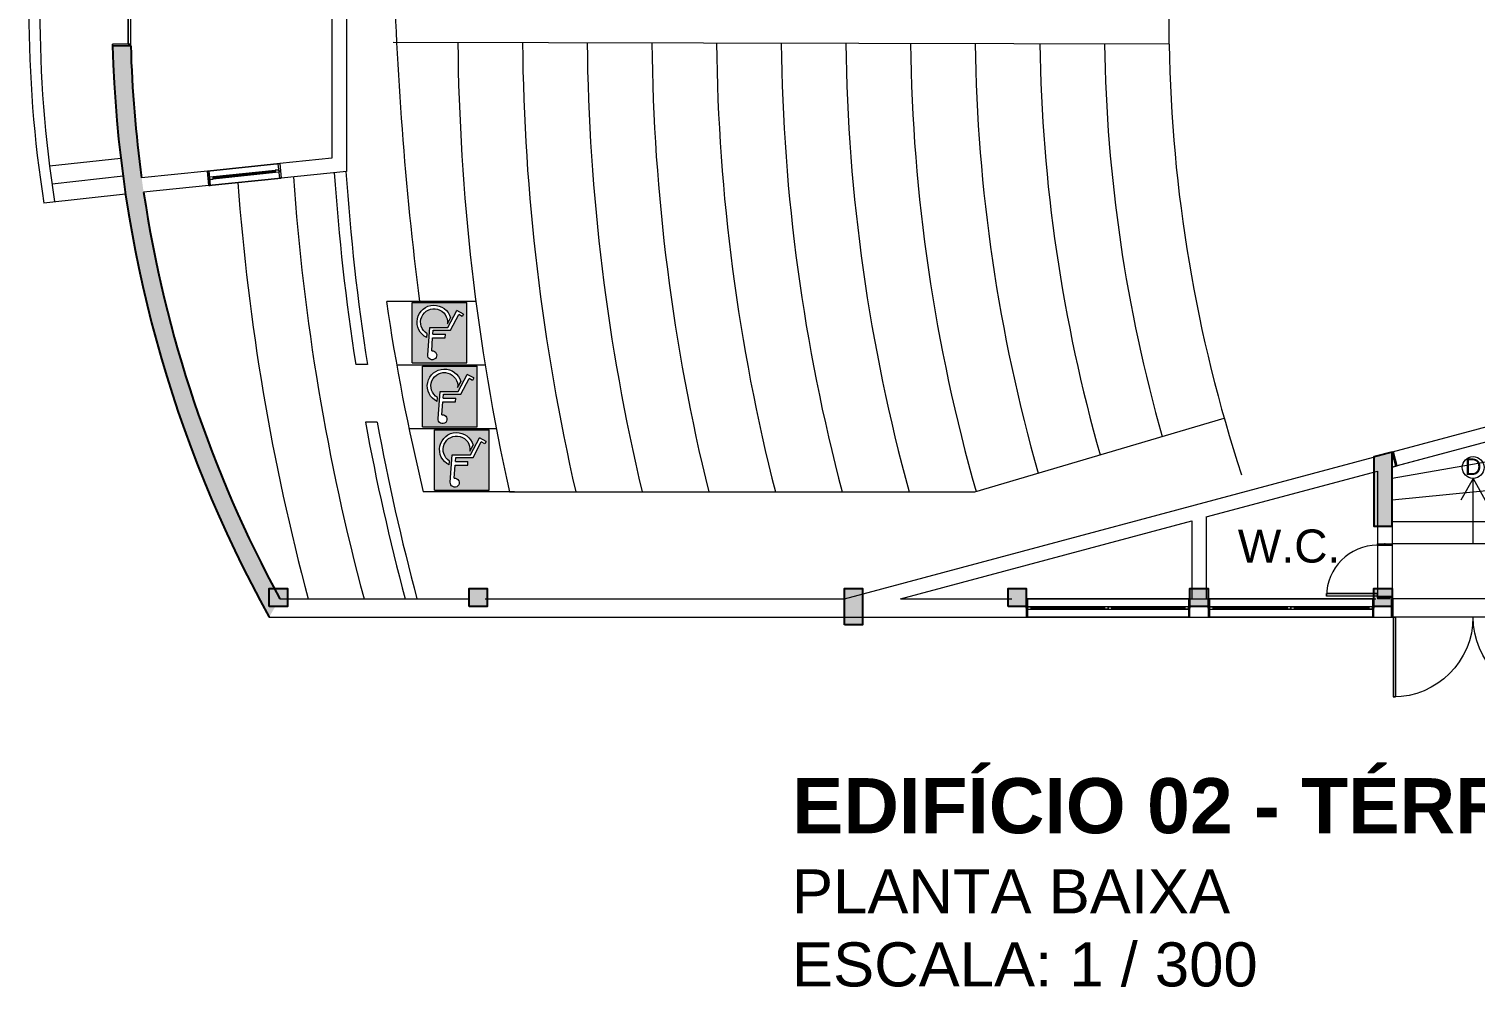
# Model space of a CAD drawing. Header units: metres. Extents: x 512 to 829, y -209 to 245.
# Drawn here: x 620.41 to 640.41, y -187.6 to -174.35 of the extents above; entities that cross this region are included whole.
import ezdxf

# ---------------------------------------------------------------- set-up
doc = ezdxf.new("R2010")
doc.units = ezdxf.units.M
doc.header["$LTSCALE"] = 0.508
doc.set_wipeout_variables(frame=1)
doc.header["$PDSIZE"] = -2
for name, color, linetype, lineweight in [('COTAS', 2, 'Continuous', 15), ('None', 7, 'Continuous', 5), ('NãoImprimir', 7, 'Continuous', 5), ('Peitoris', 2, 'Continuous', 5), ('PENA02', 7, 'Continuous', 15), ('Telhado-Princ', 7, 'Continuous', 5)]:
    doc.layers.add(name, color=color, linetype=linetype, lineweight=lineweight)
doc.layers.add('PENA2', color=7, linetype='Continuous')
doc.styles.add('Arial', font='arial.ttf')
doc.styles.add('Arial (bold)', font='arialbd.ttf')

# ---------------------------------------------------------------- blocks, each defined once
blk = doc.blocks.new('Grupo-3597')
at = {"layer": 'None', "color": 7, "linetype": 'Continuous', "lineweight": 5}
for p, q in [((-0.47, 0.1315464549947574), (-0.47, -0.11854914997179)), ((0.47, 0.1315464549947574), (0.47, -0.11854914997179))]:
    blk.add_line(p, q, dxfattribs=at)
blk = doc.blocks.new('Grupo-3598')
at = {"layer": 'None', "color": 7, "linetype": 'Continuous', "lineweight": 5}
for points in [[(-0.47, 0.1315464549947574), (-0.45, 0.1315464549947574), (-0.45, -0.11854914997179), (-0.47, -0.11854914997179)], [(0.45, 0.1315464549947574), (0.47, 0.1315464549947574), (0.47, -0.11854914997179), (0.45, -0.11854914997179)]]:
    blk.add_lwpolyline(points, close=True, dxfattribs=at)
blk = doc.blocks.new('Grupo-3599')
at = {"layer": 'None', "color": 7, "linetype": 'Continuous', "lineweight": 5}
for p, q in [((-0.47, 0.1315464549947574), (-0.45, 0.1315464549947574)), ((-0.45, 0.1315464549947574), (-0.45, -0.11854914997179)), ((0.47, 0.1315464549947574), (0.45, 0.1315464549947574)), ((0.45, 0.1315464549947574), (0.45, -0.11854914997179)), ((-0.47, -0.11854914997179), (-0.45, -0.11854914997179)), ((0.47, -0.11854914997179), (0.45, -0.11854914997179))]:
    blk.add_line(p, q, dxfattribs=at)
at = {"layer": 'None', "color": 7}
for name in ['Grupo-3597', 'Grupo-3598']:
    blk.add_blockref(name, (0, 0), dxfattribs=at)
blk = doc.blocks.new('Grupo-3600')
at = {"layer": 'None', "color": 7, "linetype": 'Continuous', "lineweight": 5}
blk.add_lwpolyline([(-0.45, 0.1315464549947574), (0.45, 0.1315464549947574), (0.45, 0.0965464549947574), (-0.45, 0.0965464549947574)], close=True, dxfattribs=at)
blk = doc.blocks.new('Grupo-3601')
at = {"layer": 'None', "color": 7, "linetype": 'Continuous', "lineweight": 5}
for p, q in [((-0.45, 0.1315464549947574), (0.45, 0.1315464549947574)), ((-0.45, 0.1315464549947574), (-0.45, 0.0965464549947574)), ((-0.45, 0.0965464549947574), (0.45, 0.0965464549947574)), ((0.45, 0.1315464549947574), (0.45, 0.0965464549947574))]:
    blk.add_line(p, q, dxfattribs=at)
at = {"layer": 'None', "color": 7}
blk.add_blockref('Grupo-3600', (0, 0), dxfattribs=at)
blk = doc.blocks.new('Grupo-3602')
at = {"layer": 'Peitoris', "color": 7}
blk.add_blockref('Grupo-3601', (0, 0), dxfattribs=at)
blk = doc.blocks.new('Door (2D)-122')
at = {"layer": 'NãoImprimir', "color": 7, "linetype": 'Continuous', "lineweight": 5}
for p in [(-0.47, 0.0064986525114837), (0.47, 0.0064986525114837)]:
    blk.add_point(p, dxfattribs=at)
at = {"layer": 'None', "color": 7}
for name in ['Grupo-3599', 'Grupo-3602']:
    blk.add_blockref(name, (0, 0), dxfattribs=at)
blk = doc.blocks.new('Grupo-3607')
at = {"layer": 'None', "color": 7, "linetype": 'Continuous', "lineweight": 5}
for p, q in [((-1.02, 0.1), (-1.02, -0.1)), ((1.02, 0.1), (1.02, -0.1))]:
    blk.add_line(p, q, dxfattribs=at)
blk = doc.blocks.new('Grupo-3608')
at = {"layer": 'None', "color": 7, "linetype": 'Continuous', "lineweight": 5}
for points in [[(-1.02, 0.1), (-1, 0.1), (-1, -0.1), (-1.02, -0.1)], [(1, 0.1), (1.02, 0.1), (1.02, -0.1), (1, -0.1)]]:
    blk.add_lwpolyline(points, close=True, dxfattribs=at)
blk = doc.blocks.new('Grupo-3609')
at = {"layer": 'None', "color": 7, "linetype": 'Continuous', "lineweight": 5}
for p, q in [((-1.02, 0.1), (-1, 0.1)), ((-1, 0.1), (-1, -0.1)), ((1.02, 0.1), (1, 0.1)), ((1, 0.1), (1, -0.1)), ((-1.02, -0.1), (-1, -0.1)), ((1.02, -0.1), (1, -0.1))]:
    blk.add_line(p, q, dxfattribs=at)
at = {"layer": 'None', "color": 7}
for name in ['Grupo-3607', 'Grupo-3608']:
    blk.add_blockref(name, (0, 0), dxfattribs=at)
blk = doc.blocks.new('Grupo-3610')
at = {"layer": 'None', "color": 7, "linetype": 'Continuous', "lineweight": 5}
for p, q in [((1.02, 0.1), (-1.02, 0.1)), ((1.02, -0.1), (-1.02, -0.1))]:
    blk.add_line(p, q, dxfattribs=at)
blk = doc.blocks.new('Door (2D)-124')
at = {"layer": 'NãoImprimir', "color": 7, "linetype": 'Continuous', "lineweight": 5}
for p in [(-1.02, 0), (1.02, 0)]:
    blk.add_point(p, dxfattribs=at)
at = {"layer": 'None', "color": 7}
blk.add_blockref('Grupo-3609', (0, 0), dxfattribs=at)
at = {"layer": 'Telhado-Princ', "color": 7}
blk.add_blockref('Grupo-3610', (0, 0), dxfattribs=at)
blk = doc.blocks.new('Grupo-3618')
at = {"layer": 'None', "color": 7, "linetype": 'Continuous', "lineweight": 5}
for p, q in [((-0.37, 0.1), (-0.37, -0.1)), ((0.37, 0.1), (0.37, -0.1))]:
    blk.add_line(p, q, dxfattribs=at)
blk = doc.blocks.new('Grupo-3619')
at = {"layer": 'None', "color": 7, "linetype": 'Continuous', "lineweight": 5}
for points in [[(-0.37, 0.1), (-0.35, 0.1), (-0.35, -0.1), (-0.37, -0.1)], [(0.35, 0.1), (0.37, 0.1), (0.37, -0.1), (0.35, -0.1)]]:
    blk.add_lwpolyline(points, close=True, dxfattribs=at)
blk = doc.blocks.new('Grupo-3620')
at = {"layer": 'None', "color": 7, "linetype": 'Continuous', "lineweight": 5}
for p, q in [((-0.37, 0.1), (-0.35, 0.1)), ((-0.35, 0.1), (-0.35, -0.1)), ((0.37, 0.1), (0.35, 0.1)), ((0.35, 0.1), (0.35, -0.1)), ((-0.37, -0.1), (-0.35, -0.1)), ((0.37, -0.1), (0.35, -0.1))]:
    blk.add_line(p, q, dxfattribs=at)
at = {"layer": 'None', "color": 7}
for name in ['Grupo-3618', 'Grupo-3619']:
    blk.add_blockref(name, (0, 0), dxfattribs=at)
blk = doc.blocks.new('Grupo-3621')
at = {"layer": 'None', "color": 7, "linetype": 'Continuous', "lineweight": 5}
blk.add_arc((-0.35, 0.1), 0.7, 0, 90, dxfattribs=at)
blk = doc.blocks.new('Grupo-3622')
at = {"layer": 'None', "color": 7, "linetype": 'Continuous', "lineweight": 5}
blk.add_lwpolyline([(-0.35, 0.1), (-0.35, 0.8), (-0.315, 0.8), (-0.315, 0.1)], close=True, dxfattribs=at)
blk = doc.blocks.new('Grupo-3623')
at = {"layer": 'None', "color": 7, "linetype": 'Continuous', "lineweight": 5}
for p, q in [((-0.35, 0.1), (-0.35, 0.8)), ((-0.35, 0.8), (-0.315, 0.8)), ((-0.315, 0.1), (-0.315, 0.8)), ((-0.35, 0.1), (-0.315, 0.1))]:
    blk.add_line(p, q, dxfattribs=at)
at = {"layer": 'None', "color": 7}
blk.add_blockref('Grupo-3622', (0, 0), dxfattribs=at)
blk = doc.blocks.new('Grupo-3624')
at = {"layer": 'Peitoris', "color": 7}
blk.add_blockref('Grupo-3623', (0, 0), dxfattribs=at)
blk = doc.blocks.new('Grupo-3625')
at = {"layer": 'None', "color": 7, "linetype": 'Continuous', "lineweight": 5}
for p, q in [((0.37, 0.1), (-0.37, 0.1)), ((0.37, -0.1), (-0.37, -0.1))]:
    blk.add_line(p, q, dxfattribs=at)
blk = doc.blocks.new('Door (2D)-126')
at = {"layer": 'NãoImprimir', "color": 7, "linetype": 'Continuous', "lineweight": 5}
for p in [(-0.37, 0), (0.37, 0)]:
    blk.add_point(p, dxfattribs=at)
at = {"layer": 'None', "color": 7}
for name in ['Grupo-3624', 'Grupo-3620']:
    blk.add_blockref(name, (0, 0), dxfattribs=at)
at = {"layer": 'Peitoris', "color": 7}
blk.add_blockref('Grupo-3621', (0, 0), dxfattribs=at)
at = {"layer": 'Telhado-Princ', "color": 7}
blk.add_blockref('Grupo-3625', (0, 0), dxfattribs=at)
blk = doc.blocks.new('Grupo-4990')
at = {"layer": 'None', "color": 7, "linetype": 'Continuous', "lineweight": 5}
for points in [[(-1.125, 0.125), (-1.105949999999999, 0.125), (-1.105949999999999, -0.125), (-1.125, -0.125)], [(1.105949999999999, 0.125), (1.125, 0.125), (1.125, -0.125), (1.105949999999999, -0.125)]]:
    blk.add_lwpolyline(points, close=True, dxfattribs=at)
blk = doc.blocks.new('Grupo-4991')
at = {"layer": 'None', "color": 7, "linetype": 'Continuous', "lineweight": 5}
for p, q in [((-1.125, 0.125), (-1.105949999999999, 0.125)), ((-1.105949999999999, 0.125), (-1.105949999999999, -0.125)), ((1.125, 0.125), (1.105949999999999, 0.125)), ((1.105949999999999, 0.125), (1.105949999999999, -0.125)), ((-1.125, -0.125), (-1.105949999999999, -0.125)), ((1.125, -0.125), (1.105949999999999, -0.125))]:
    blk.add_line(p, q, dxfattribs=at)
at = {"layer": 'None', "color": 7}
blk.add_blockref('Grupo-4990', (0, 0), dxfattribs=at)
blk = doc.blocks.new('Grupo-4992')
at = {"layer": 'None', "color": 7, "linetype": 'Continuous', "lineweight": 5}
for p, q in [((-1.105949999999999, 0.0174625), (-1.105949999999999, -0.0174625)), ((0, 0.0174625), (0, -0.0174625))]:
    blk.add_line(p, q, dxfattribs=at)
blk = doc.blocks.new('Grupo-4993')
at = {"layer": 'None', "color": 7, "linetype": 'Continuous', "lineweight": 5}
for points in [[(-1.105949999999999, 0.0174625), (-1.05515, 0.0174625), (-1.05515, -0.0174625), (-1.105949999999999, -0.0174625)], [(-0.0508, 0.0174625), (0, 0.0174625), (0, -0.0174625), (-0.0508, -0.0174625)]]:
    blk.add_lwpolyline(points, close=True, dxfattribs=at)
blk = doc.blocks.new('Grupo-4994')
at = {"layer": 'None', "color": 7, "linetype": 'Continuous', "lineweight": 5}
for p, q in [((-1.105949999999999, 0.0174625), (-1.05515, 0.0174625)), ((-1.05515, 0.0174625), (-1.05515, -0.0174625)), ((0, 0.0174625), (-0.0508, 0.0174625)), ((-0.0508, 0.0174625), (-0.0508, -0.0174625)), ((-1.105949999999999, -0.0174625), (-1.05515, -0.0174625)), ((0, -0.0174625), (-0.0508, -0.0174625))]:
    blk.add_line(p, q, dxfattribs=at)
blk.add_lwpolyline([(-1.05515, 0.0174625), (-0.0508000000000001, 0.0174625), (-0.0508000000000001, -0.0174625), (-1.05515, -0.0174625)], close=True, dxfattribs=at)
at = {"layer": 'None', "color": 7}
for name in ['Grupo-4992', 'Grupo-4993']:
    blk.add_blockref(name, (0, 0), dxfattribs=at)
blk = doc.blocks.new('Grupo-4996')
at = {"layer": 'None', "color": 7, "linetype": 'Continuous', "lineweight": 25}
for p, q in [((-1.05515, 0.0006349999999999999), (-0.0508, 0.0006349999999999999)), ((-1.05515, -0.0006349999999999999), (-0.0508, -0.0006349999999999999))]:
    blk.add_line(p, q, dxfattribs=at)
blk = doc.blocks.new('Grupo-4997')
at = {"layer": 'Peitoris'}
for name in ['Grupo-4994', 'Grupo-4996']:
    blk.add_blockref(name, (0, 0), dxfattribs=at)
blk = doc.blocks.new('Grupo-4998')
at = {"layer": 'None', "color": 7, "linetype": 'Continuous', "lineweight": 5}
for p, q in [((0, 0.0174625), (0, -0.0174625)), ((1.105949999999999, 0.0174625), (1.105949999999999, -0.0174625))]:
    blk.add_line(p, q, dxfattribs=at)
blk = doc.blocks.new('Grupo-4999')
at = {"layer": 'None', "color": 7, "linetype": 'Continuous', "lineweight": 5}
for points in [[(0, 0.0174625), (0.0508, 0.0174625), (0.0508, -0.0174625), (0, -0.0174625)], [(1.05515, 0.0174625), (1.105949999999999, 0.0174625), (1.105949999999999, -0.0174625), (1.05515, -0.0174625)]]:
    blk.add_lwpolyline(points, close=True, dxfattribs=at)
blk = doc.blocks.new('Grupo-5000')
at = {"layer": 'None', "color": 7, "linetype": 'Continuous', "lineweight": 5}
for p, q in [((0, 0.0174625), (0.0508, 0.0174625)), ((0.0508, 0.0174625), (0.0508, -0.0174625)), ((1.105949999999999, 0.0174625), (1.05515, 0.0174625)), ((1.05515, 0.0174625), (1.05515, -0.0174625)), ((0, -0.0174625), (0.0508, -0.0174625)), ((1.105949999999999, -0.0174625), (1.05515, -0.0174625))]:
    blk.add_line(p, q, dxfattribs=at)
blk.add_lwpolyline([(0.0508, 0.0174625), (1.05515, 0.0174625), (1.05515, -0.0174625), (0.0508, -0.0174625)], close=True, dxfattribs=at)
at = {"layer": 'None', "color": 7}
for name in ['Grupo-4998', 'Grupo-4999']:
    blk.add_blockref(name, (0, 0), dxfattribs=at)
blk = doc.blocks.new('Grupo-5002')
at = {"layer": 'None', "color": 7, "linetype": 'Continuous', "lineweight": 25}
for p, q in [((0.0508, 0.0006349999999999999), (1.05515, 0.0006349999999999999)), ((0.0508, -0.0006349999999999999), (1.05515, -0.0006349999999999999))]:
    blk.add_line(p, q, dxfattribs=at)
blk = doc.blocks.new('Grupo-5003')
at = {"layer": 'Peitoris'}
for name in ['Grupo-5000', 'Grupo-5002']:
    blk.add_blockref(name, (0, 0), dxfattribs=at)
blk = doc.blocks.new('Grupo-5004')
at = {"layer": 'None', "color": 7, "linetype": 'Continuous', "lineweight": 20}
for p, q in [((1.125, 0.125), (-1.125, 0.125)), ((1.125, -0.125), (-1.125, -0.125))]:
    blk.add_line(p, q, dxfattribs=at)
blk = doc.blocks.new('Window (2D)-421')
at = {"color": 7, "linetype": 'Continuous', "lineweight": 5}
blk.add_wipeout([(-1.125, 0.125), (1.125, 0.125), (1.125, -0.125), (-1.125, -0.125)], dxfattribs=at).dxf.layer = 'None'
at = {"layer": 'None', "color": 7, "linetype": 'Continuous', "lineweight": 5}
for p, q in [((-1.125, 0.125), (1.125, 0.125)), ((-1.125, -0.125), (1.125, -0.125))]:
    blk.add_line(p, q, dxfattribs=at)
at = {"layer": 'NãoImprimir', "linetype": 'Continuous'}
for p in [(-1.125, 0), (1.125, 0)]:
    blk.add_point(p, dxfattribs=at)
at = {"layer": 'None', "color": 7}
for name in ['Grupo-4991', 'Grupo-4997', 'Grupo-5003']:
    blk.add_blockref(name, (0, 0), dxfattribs=at)
at = {"layer": 'Telhado-Princ'}
blk.add_blockref('Grupo-5004', (0, 0), dxfattribs=at)
blk = doc.blocks.new('Grupo-5005')
at = {"layer": 'None', "color": 7, "linetype": 'Continuous', "lineweight": 5}
for points in [[(-1.14, 0.125), (-1.12095, 0.125), (-1.12095, -0.125), (-1.14, -0.125)], [(1.12095, 0.125), (1.14, 0.125), (1.14, -0.125), (1.12095, -0.125)]]:
    blk.add_lwpolyline(points, close=True, dxfattribs=at)
blk = doc.blocks.new('Grupo-5006')
at = {"layer": 'None', "color": 7, "linetype": 'Continuous', "lineweight": 5}
for p, q in [((-1.14, 0.125), (-1.12095, 0.125)), ((-1.12095, 0.125), (-1.12095, -0.125)), ((1.14, 0.125), (1.12095, 0.125)), ((1.12095, 0.125), (1.12095, -0.125)), ((-1.14, -0.125), (-1.12095, -0.125)), ((1.14, -0.125), (1.12095, -0.125))]:
    blk.add_line(p, q, dxfattribs=at)
at = {"layer": 'None', "color": 7}
blk.add_blockref('Grupo-5005', (0, 0), dxfattribs=at)
blk = doc.blocks.new('Grupo-5007')
at = {"layer": 'None', "color": 7, "linetype": 'Continuous', "lineweight": 5}
for p, q in [((-1.12095, 0.0174625), (-1.12095, -0.0174625)), ((0, 0.0174625), (0, -0.0174625))]:
    blk.add_line(p, q, dxfattribs=at)
blk = doc.blocks.new('Grupo-5008')
at = {"layer": 'None', "color": 7, "linetype": 'Continuous', "lineweight": 5}
for points in [[(-1.12095, 0.0174625), (-1.07015, 0.0174625), (-1.07015, -0.0174625), (-1.12095, -0.0174625)], [(-0.0508, 0.0174625), (0, 0.0174625), (0, -0.0174625), (-0.0508, -0.0174625)]]:
    blk.add_lwpolyline(points, close=True, dxfattribs=at)
blk = doc.blocks.new('Grupo-5009')
at = {"layer": 'None', "color": 7, "linetype": 'Continuous', "lineweight": 5}
for p, q in [((-1.12095, 0.0174625), (-1.07015, 0.0174625)), ((-1.07015, 0.0174625), (-1.07015, -0.0174625)), ((0, 0.0174625), (-0.0507999999999999, 0.0174625)), ((-0.0507999999999999, 0.0174625), (-0.0507999999999999, -0.0174625)), ((-1.12095, -0.0174625), (-1.07015, -0.0174625)), ((0, -0.0174625), (-0.0507999999999999, -0.0174625))]:
    blk.add_line(p, q, dxfattribs=at)
blk.add_lwpolyline([(-1.07015, 0.0174625), (-0.0507999999999998, 0.0174625), (-0.0507999999999998, -0.0174625), (-1.07015, -0.0174625)], close=True, dxfattribs=at)
at = {"layer": 'None', "color": 7}
for name in ['Grupo-5007', 'Grupo-5008']:
    blk.add_blockref(name, (0, 0), dxfattribs=at)
blk = doc.blocks.new('Grupo-5011')
at = {"layer": 'None', "color": 7, "linetype": 'Continuous', "lineweight": 25}
for p, q in [((-1.07015, 0.0006349999999999999), (-0.0507999999999999, 0.0006349999999999999)), ((-1.07015, -0.0006349999999999999), (-0.0507999999999999, -0.0006349999999999999))]:
    blk.add_line(p, q, dxfattribs=at)
blk = doc.blocks.new('Grupo-5012')
at = {"layer": 'Peitoris'}
for name in ['Grupo-5009', 'Grupo-5011']:
    blk.add_blockref(name, (0, 0), dxfattribs=at)
blk = doc.blocks.new('Grupo-5013')
at = {"layer": 'None', "color": 7, "linetype": 'Continuous', "lineweight": 5}
for p, q in [((0, 0.0174625), (0, -0.0174625)), ((1.12095, 0.0174625), (1.12095, -0.0174625))]:
    blk.add_line(p, q, dxfattribs=at)
blk = doc.blocks.new('Grupo-5014')
at = {"layer": 'None', "color": 7, "linetype": 'Continuous', "lineweight": 5}
for points in [[(0, 0.0174625), (0.0508, 0.0174625), (0.0508, -0.0174625), (0, -0.0174625)], [(1.07015, 0.0174625), (1.12095, 0.0174625), (1.12095, -0.0174625), (1.07015, -0.0174625)]]:
    blk.add_lwpolyline(points, close=True, dxfattribs=at)
blk = doc.blocks.new('Grupo-5015')
at = {"layer": 'None', "color": 7, "linetype": 'Continuous', "lineweight": 5}
for p, q in [((0, 0.0174625), (0.0507999999999999, 0.0174625)), ((0.0507999999999999, 0.0174625), (0.0507999999999999, -0.0174625)), ((1.12095, 0.0174625), (1.07015, 0.0174625)), ((1.07015, 0.0174625), (1.07015, -0.0174625)), ((0, -0.0174625), (0.0507999999999999, -0.0174625)), ((1.12095, -0.0174625), (1.07015, -0.0174625))]:
    blk.add_line(p, q, dxfattribs=at)
blk.add_lwpolyline([(0.0507999999999999, 0.0174625), (1.07015, 0.0174625), (1.07015, -0.0174625), (0.0507999999999999, -0.0174625)], close=True, dxfattribs=at)
at = {"layer": 'None', "color": 7}
for name in ['Grupo-5013', 'Grupo-5014']:
    blk.add_blockref(name, (0, 0), dxfattribs=at)
blk = doc.blocks.new('Grupo-5017')
at = {"layer": 'None', "color": 7, "linetype": 'Continuous', "lineweight": 25}
for p, q in [((0.0507999999999999, 0.0006349999999999999), (1.07015, 0.0006349999999999999)), ((0.0507999999999999, -0.0006349999999999999), (1.07015, -0.0006349999999999999))]:
    blk.add_line(p, q, dxfattribs=at)
blk = doc.blocks.new('Grupo-5018')
at = {"layer": 'Peitoris'}
for name in ['Grupo-5015', 'Grupo-5017']:
    blk.add_blockref(name, (0, 0), dxfattribs=at)
blk = doc.blocks.new('Grupo-5019')
at = {"layer": 'None', "color": 7, "linetype": 'Continuous', "lineweight": 20}
for p, q in [((1.14, 0.125), (-1.14, 0.125)), ((1.14, -0.125), (-1.14, -0.125))]:
    blk.add_line(p, q, dxfattribs=at)
blk = doc.blocks.new('Window (2D)-422')
at = {"color": 7, "linetype": 'Continuous', "lineweight": 5}
blk.add_wipeout([(-1.14, 0.125), (1.14, 0.125), (1.14, -0.125), (-1.14, -0.125)], dxfattribs=at).dxf.layer = 'None'
at = {"layer": 'None', "color": 7, "linetype": 'Continuous', "lineweight": 5}
for p, q in [((-1.14, 0.125), (1.14, 0.125)), ((-1.14, -0.125), (1.14, -0.125))]:
    blk.add_line(p, q, dxfattribs=at)
at = {"layer": 'NãoImprimir', "linetype": 'Continuous'}
for p in [(-1.14, 0), (1.14, 0)]:
    blk.add_point(p, dxfattribs=at)
at = {"layer": 'None', "color": 7}
for name in ['Grupo-5006', 'Grupo-5012', 'Grupo-5018']:
    blk.add_blockref(name, (0, 0), dxfattribs=at)
at = {"layer": 'Telhado-Princ'}
blk.add_blockref('Grupo-5019', (0, 0), dxfattribs=at)
blk = doc.blocks.new('Grupo-5050')
at = {"layer": 'None', "color": 7, "linetype": 'Continuous', "lineweight": 5}
for p, q in [((-1.12, 0.125), (-1.12, -0.125)), ((1.12, 0.125), (1.12, -0.125))]:
    blk.add_line(p, q, dxfattribs=at)
blk = doc.blocks.new('Grupo-5051')
at = {"layer": 'None', "color": 7, "linetype": 'Continuous', "lineweight": 5}
for points in [[(-1.12, 0.125), (-1.1, 0.125), (-1.1, -0.125), (-1.12, -0.125)], [(1.1, 0.125), (1.12, 0.125), (1.12, -0.125), (1.1, -0.125)]]:
    blk.add_lwpolyline(points, close=True, dxfattribs=at)
blk = doc.blocks.new('Grupo-5052')
at = {"layer": 'None', "color": 7, "linetype": 'Continuous', "lineweight": 5}
for p, q in [((-1.12, 0.125), (-1.1, 0.125)), ((-1.1, 0.125), (-1.1, -0.125)), ((1.12, 0.125), (1.1, 0.125)), ((1.1, 0.125), (1.1, -0.125)), ((-1.12, -0.125), (-1.1, -0.125)), ((1.12, -0.125), (1.1, -0.125))]:
    blk.add_line(p, q, dxfattribs=at)
at = {"layer": 'None', "color": 7}
for name in ['Grupo-5050', 'Grupo-5051']:
    blk.add_blockref(name, (0, 0), dxfattribs=at)
blk = doc.blocks.new('Grupo-5053')
at = {"layer": 'None', "color": 7, "linetype": 'Continuous', "lineweight": 5}
blk.add_arc((-1.1, 0.125), 1.098749999999999, 0, 90, dxfattribs=at)
blk = doc.blocks.new('Grupo-5054')
at = {"layer": 'None', "color": 7, "linetype": 'Continuous', "lineweight": 5}
blk.add_lwpolyline([(-1.1, 0.125), (-1.1, 1.223749999999999), (-1.064999999999999, 1.223749999999999), (-1.064999999999999, 0.125)], close=True, dxfattribs=at)
blk = doc.blocks.new('Grupo-5055')
at = {"layer": 'None', "color": 7, "linetype": 'Continuous', "lineweight": 5}
for p, q in [((-1.1, 0.125), (-1.1, 1.223749999999999)), ((-1.1, 1.223749999999999), (-1.064999999999999, 1.223749999999999)), ((-1.064999999999999, 0.125), (-1.064999999999999, 1.223749999999999)), ((-1.1, 0.125), (-1.064999999999999, 0.125))]:
    blk.add_line(p, q, dxfattribs=at)
at = {"layer": 'None', "color": 7}
blk.add_blockref('Grupo-5054', (0, 0), dxfattribs=at)
blk = doc.blocks.new('Grupo-5056')
at = {"layer": 'Peitoris', "color": 7}
blk.add_blockref('Grupo-5055', (0, 0), dxfattribs=at)
blk = doc.blocks.new('Grupo-5057')
at = {"layer": 'None', "color": 7, "linetype": 'Continuous', "lineweight": 5}
blk.add_arc((1.1, 0.125), 1.098749999999999, 90, 180, dxfattribs=at)
blk = doc.blocks.new('Grupo-5058')
at = {"layer": 'None', "color": 7, "linetype": 'Continuous', "lineweight": 5}
blk.add_lwpolyline([(1.1, 1.223749999999999), (1.1, 0.125), (1.064999999999999, 0.125), (1.064999999999999, 1.223749999999999)], close=True, dxfattribs=at)
blk = doc.blocks.new('Grupo-5059')
at = {"layer": 'None', "color": 7, "linetype": 'Continuous', "lineweight": 5}
for p, q in [((1.064999999999999, 1.223749999999999), (1.064999999999999, 0.125)), ((1.1, 1.223749999999999), (1.064999999999999, 1.223749999999999)), ((1.1, 1.223749999999999), (1.1, 0.125)), ((1.1, 0.125), (1.064999999999999, 0.125))]:
    blk.add_line(p, q, dxfattribs=at)
at = {"layer": 'None', "color": 7}
blk.add_blockref('Grupo-5058', (0, 0), dxfattribs=at)
blk = doc.blocks.new('Grupo-5060')
at = {"layer": 'Peitoris', "color": 7}
blk.add_blockref('Grupo-5059', (0, 0), dxfattribs=at)
blk = doc.blocks.new('Grupo-5061')
at = {"layer": 'None', "color": 7, "linetype": 'Continuous', "lineweight": 5}
for p, q in [((1.12, 0.125), (-1.12, 0.125)), ((1.12, -0.125), (-1.12, -0.125))]:
    blk.add_line(p, q, dxfattribs=at)
blk = doc.blocks.new('Door (2D)-178')
at = {"layer": 'NãoImprimir', "color": 7, "linetype": 'Continuous', "lineweight": 5}
for p in [(-1.12, 0), (1.12, 0)]:
    blk.add_point(p, dxfattribs=at)
at = {"layer": 'None', "color": 7}
for name in ['Grupo-5056', 'Grupo-5060', 'Grupo-5052']:
    blk.add_blockref(name, (0, 0), dxfattribs=at)
at = {"layer": 'Peitoris', "color": 7}
for name in ['Grupo-5053', 'Grupo-5057']:
    blk.add_blockref(name, (0, 0), dxfattribs=at)
at = {"layer": 'Telhado-Princ', "color": 7}
blk.add_blockref('Grupo-5061', (0, 0), dxfattribs=at)
blk = doc.blocks.new('Grupo-5597')
at = {"layer": 'None', "color": 7, "linetype": 'Continuous', "lineweight": 5}
for p, q in [((-75.84095351939172, -105.6014075312357), (-77.84388749751618, -106.138092073167)), ((-75.61499999999998, -105.905), (-77.84388749751618, -106.292)), ((-75.61388749751619, -106.3746298150685), (-77.84388749751618, -106.592)), ((-76.72888749751617, -106.292), (-76.89612993577978, -106.592)), ((-76.72888749751617, -107.192), (-76.72888749751617, -106.292)), ((-76.72888749751617, -106.292), (-76.56164505925256, -106.592)), ((-75.61388749751619, -106.892), (-77.84388749751618, -106.892)), ((-75.61388749751619, -107.192), (-77.84388749751618, -107.192))]:
    blk.add_line(p, q, dxfattribs=at)
blk.add_circle((-76.72888749751617, -106.142), 0.15, dxfattribs=at)
at = {"layer": 'None', "color": 7, "insert": (-76.84353166255524, -106.0178111979166), "char_height": 0.2273763020833333, "attachment_point": 1, "line_spacing_factor": 0.9673603504928808, "style": 'Arial'}
blk.add_mtext('D', dxfattribs=at)
blk = doc.blocks.new('Grupo-5598')
at = {"layer": 'None', "color": 7, "linetype": 'Continuous', "lineweight": 5}
for points in [[(-0.5, 0.1), (-0.48095, 0.1), (-0.48095, -0.1), (-0.5, -0.1)], [(0.48095, 0.1), (0.5, 0.1), (0.5, -0.1), (0.48095, -0.1)]]:
    blk.add_lwpolyline(points, close=True, dxfattribs=at)
blk = doc.blocks.new('Grupo-5599')
at = {"layer": 'None', "color": 7, "linetype": 'Continuous', "lineweight": 5}
for p, q in [((-0.5, 0.1), (-0.48095, 0.1)), ((-0.48095, 0.1), (-0.48095, -0.1)), ((0.5, 0.1), (0.48095, 0.1)), ((0.48095, 0.1), (0.48095, -0.1)), ((-0.5, -0.1), (-0.48095, -0.1)), ((0.5, -0.1), (0.48095, -0.1))]:
    blk.add_line(p, q, dxfattribs=at)
at = {"layer": 'None', "color": 7}
blk.add_blockref('Grupo-5598', (0, 0), dxfattribs=at)
blk = doc.blocks.new('Grupo-5600')
at = {"layer": 'None', "color": 7, "linetype": 'Continuous', "lineweight": 5}
for p, q in [((-0.48095, 0.0174625), (-0.48095, -0.0174625)), ((0.48095, 0.0174625), (0.48095, -0.0174625))]:
    blk.add_line(p, q, dxfattribs=at)
blk = doc.blocks.new('Grupo-5601')
at = {"layer": 'None', "color": 7, "linetype": 'Continuous', "lineweight": 5}
for points in [[(-0.48095, 0.0174625), (-0.43015, 0.0174625), (-0.43015, -0.0174625), (-0.48095, -0.0174625)], [(0.43015, 0.0174625), (0.48095, 0.0174625), (0.48095, -0.0174625), (0.43015, -0.0174625)]]:
    blk.add_lwpolyline(points, close=True, dxfattribs=at)
blk = doc.blocks.new('Grupo-5602')
at = {"layer": 'None', "color": 7, "linetype": 'Continuous', "lineweight": 5}
for p, q in [((-0.48095, 0.0174625), (-0.43015, 0.0174625)), ((-0.43015, 0.0174625), (-0.43015, -0.0174625)), ((0.48095, 0.0174625), (0.43015, 0.0174625)), ((0.43015, 0.0174625), (0.43015, -0.0174625)), ((-0.48095, -0.0174625), (-0.43015, -0.0174625)), ((0.48095, -0.0174625), (0.43015, -0.0174625))]:
    blk.add_line(p, q, dxfattribs=at)
blk.add_lwpolyline([(-0.43015, 0.0174625), (0.43015, 0.0174625), (0.43015, -0.0174625), (-0.43015, -0.0174625)], close=True, dxfattribs=at)
at = {"layer": 'None', "color": 7}
for name in ['Grupo-5600', 'Grupo-5601']:
    blk.add_blockref(name, (0, 0), dxfattribs=at)
blk = doc.blocks.new('Grupo-5604')
at = {"layer": 'None', "color": 7, "linetype": 'Continuous', "lineweight": 25}
for p, q in [((-0.43015, 0.0006349999999999999), (0.43015, 0.0006349999999999999)), ((-0.43015, -0.0006349999999999999), (0.43015, -0.0006349999999999999))]:
    blk.add_line(p, q, dxfattribs=at)
blk = doc.blocks.new('Grupo-5605')
at = {"layer": 'None', "color": 7, "linetype": 'Continuous', "lineweight": 20}
for p, q in [((0.5, 0.1), (-0.5, 0.1)), ((0.5, -0.1), (-0.5, -0.1))]:
    blk.add_line(p, q, dxfattribs=at)
blk = doc.blocks.new('Window (2D)-471')
at = {"color": 7, "linetype": 'Continuous', "lineweight": 5}
blk.add_wipeout([(-0.5, 0.09999999999999998), (0.5, 0.09999999999999998), (0.5, -0.09999999999999998), (-0.5, -0.09999999999999998)], dxfattribs=at).dxf.layer = 'None'
at = {"layer": 'None', "color": 7, "linetype": 'Continuous', "lineweight": 5}
for p, q in [((-0.5, 0.1), (0.5, 0.1)), ((-0.5, -0.1), (0.5, -0.1))]:
    blk.add_line(p, q, dxfattribs=at)
at = {"layer": 'NãoImprimir', "linetype": 'Continuous'}
for p in [(-0.5, 0), (0.5, 0)]:
    blk.add_point(p, dxfattribs=at)
at = {"layer": 'None', "color": 7}
blk.add_blockref('Grupo-5599', (0, 0), dxfattribs=at)
at = {"layer": 'Peitoris'}
for name in ['Grupo-5602', 'Grupo-5604']:
    blk.add_blockref(name, (0, 0), dxfattribs=at)
at = {"layer": 'Telhado-Princ'}
blk.add_blockref('Grupo-5605', (0, 0), dxfattribs=at)
blk = doc.blocks.new('A$C09EE5D16')
at = {"layer": 'PENA02'}
h = blk.add_hatch(color=150, dxfattribs=at)
h.paths.add_polyline_path([(1.429310714229359e-07, 1.115222641030584), (1.429310714229359e-07, 1.021847424453881e-07), (1.007830881739892, 1.021847424453881e-07), (1.007830881739892, 1.115222641030584)])
h.paths.add_polyline_path([(0.2899705830934636, 0.9630458185649786, -2.966044948887077), (0.3612403332983831, 0.8928482340163555), (0.3784000778637164, 0.6526118101019165), (0.6102948074435517, 0.6526118101019165), (0.6150153261264677, 0.5865245485406945), (0.3831205965466324, 0.5865245485406945), (0.388431180064913, 0.5121763792843126), (0.7094674543330939, 0.5121763792843126), (0.8613188011496504, 0.2236588203329006), (0.9266796120286926, 0.2585179194683747), (0.9500045278738298, 0.2147837022587282), (0.8260909124464888, 0.1486964406975062), (0.6608727585434053, 0.4626109331133534), (0.3257159320543224, 0.4626109331133534)], flags=16)
h.paths.add_polyline_path([(0.2710993907409147, 0.6475056875507903, 1.57065339964303), (0.7083814552663625, 0.2836598042327978), (0.6508514018900087, 0.3929669056478247, -1.833984302819291), (0.2762518862706429, 0.5753707501354484)])
at = {"layer": 'PENA02', "color": 150}
for p, q in [((1.429311851097737e-07, 1.115222641030584), (1.007830881739892, 1.115222641030584)), ((1.429311851097737e-07, 1.115222641030584), (1.429311851097737e-07, 1.021847424453881e-07)), ((1.007830881739892, 1.115222641030584), (1.007830881739892, 1.021847424453881e-07)), ((0.2899705830935773, 0.9630458185650355), (0.3257159320543224, 0.4626109331133534)), ((0.3612403332982694, 0.8928482340163555), (0.3784000778636027, 0.6526118101019165)), ((0.2710993907409147, 0.6475056875507903), (0.2762518862705292, 0.5753707501354484)), ((0.3784000778636027, 0.6526118101019165), (0.610294807443438, 0.6526118101019165)), ((0.3831205965465188, 0.5865245485406945), (0.6150153261264677, 0.5865245485406945)), ((0.3831205965465188, 0.5865245485406945), (0.388431180064913, 0.5121763792843694)), ((0.610294807443438, 0.6526118101019165), (0.6150153261264677, 0.5865245485406945)), ((0.3257159320543224, 0.4626109331133534), (0.6608727585434053, 0.4626109331133534)), ((0.388431180064913, 0.5121763792843694), (0.7094674543329802, 0.5121763792843694)), ((0.6508514018900087, 0.3929669056478247), (0.7083814552663625, 0.283659804232741)), ((0.6608727585434053, 0.4626109331133534), (0.8260909124464888, 0.1486964406975062)), ((0.7094674543329802, 0.5121763792843694), (0.8613188011496504, 0.2236588203329006)), ((1.429311851097737e-07, 1.021847424453881e-07), (1.007830881739892, 1.021847424453881e-07)), ((0.9500045278738298, 0.2147837022587851), (0.8260909124464888, 0.1486964406975062)), ((0.9266796120286926, 0.2585179194683747), (0.8613188011496504, 0.2236588203329006)), ((0.9500045278738298, 0.2147837022587851), (0.9266796120286926, 0.2585179194683747))]:
    blk.add_line(p, q, dxfattribs=at)
for centre, radius, start, end in [((0.3717409892129808, 0.9747872102129236), 0.08260907695154347, 262.697226865971, 188.1712335599532), ((0.4047846199936203, 0.3634800407715488), 0.3139144924158652, 115.205434227515, 345.2694402674883), ((0.4047846199936203, 0.3634800407715488), 0.2478272308546304, 121.2409664237873, 6.833327851540785)]:
    blk.add_arc(centre, radius, start, end, dxfattribs=at)
blk = doc.blocks.new('A$C7D8B502A')
at = {"layer": 'PENA2', "xscale": 0.7544339551963049, "yscale": 0.7544339551963049, "zscale": 0.7544339551963049}
blk.add_blockref('A$C09EE5D16', (-1.164169134426629e-07, -8.480253654852277e-08), dxfattribs=at)

msp = doc.modelspace()

# ---------------------------------------------------------------- hatches: boundary and pattern name
at = {"layer": 'None', "linetype": 'Continuous', "lineweight": 0}
h = msp.add_hatch(color=250, dxfattribs=at)
edge = h.paths.add_edge_path()
edge.add_arc((638.7835576500706, -174.1127526065471), 17.22594572524411, 181.5726947851377, 209.0866244191976)
edge.add_line((623.7300494397275, -182.4868254919587), (623.878656318188, -182.235351831736))
edge.add_arc((638.7835576500706, -174.1127526065472), 16.97447206502155, 181.5959999511218, 208.5886887523142, ccw=False)
edge.add_line((621.8156706290449, -174.5855230877654), (621.5641008002987, -174.5855230877654))
for points in [[(639.261062695073, -180.205801046805), (639.0095890348507, -180.2731832109793), (639.0095890348507, -181.2294571908459), (639.261062695073, -181.2294571908459)], [(623.7300494397273, -182.3428059697588), (623.7300494397273, -182.0913323095361), (623.9815230999498, -182.0913323095361), (623.9815230999498, -182.3428059697588)], [(626.4962597021754, -182.3428059697588), (626.4962597021754, -182.0913323095361), (626.7477333623981, -182.0913323095361), (626.7477333623981, -182.3428059697588)], [(631.6866760491694, -182.5942796299813), (631.6866760491694, -182.0913323095361), (631.9381497093918, -182.0913323095361), (631.9381497093918, -182.5942796299813)]]:
    msp.add_hatch(color=255, dxfattribs=at).paths.add_polyline_path(points)

# ---------------------------------------------------------------- linework, layer by layer
at = {"layer": 'None', "color": 7, "linetype": 'Continuous', "lineweight": 18}
for p, q in [((624.7976208286484, -171.9017976660089), (624.7976208286484, -176.3236234798006)), ((624.5964419004704, -172.0832581310809), (624.5964419004704, -176.1421630147284)), ((624.5964419004704, -176.1421630147284), (623.8755535786347, -176.2166595759793)), ((622.8749873456179, -176.3200580378571), (621.965802104218, -176.414013192869)), ((624.7976208286484, -176.3236234798006), (623.8962332710103, -176.4167728225827)), ((622.8956670379935, -176.5201712844606), (621.9942794803553, -176.6133206272428)), ((631.6866760491691, -182.235351831736), (639.261062695073, -180.205801046805)), ((639.261062695073, -180.4140767991482), (639.313131633159, -180.4001249692375)), ((639.261062695073, -180.4140767991482), (639.261062695073, -181.4741971347413)), ((636.6910018875983, -181.1027225170101), (639.0598837668952, -180.4679825304878)), ((639.0598837668952, -180.4679825304878), (639.0598837668952, -181.4741971347413)), ((632.4639717388984, -182.235351831736), (636.4898229594205, -181.1566282483494)), ((639.0598837668952, -182.218559169), (639.0598837668952, -182.235351831736)), ((639.261062695073, -182.218559169), (639.261062695073, -182.235351831736)), ((623.8786563181877, -182.235351831736), (626.4904829333475, -182.235351831736)), ((626.719100530283, -182.235351831736), (631.6866760491691, -182.235351831736)), ((632.4639717388984, -182.235351831736), (634.0002337232168, -182.235351831736)), ((636.4646755933982, -182.235351831736), (636.7161492536209, -182.235351831736)), ((639.0095890348507, -182.235351831736), (639.0347364008726, -182.235351831736)), ((639.2359153290504, -182.235351831736), (639.0598837668952, -182.235351831736)), ((639.261062695073, -182.235351831736), (639.2549141615823, -182.235351831736)), ((623.7300494397275, -182.4868254919587), (634.2014126513948, -182.4868254919587)), ((636.4646755933982, -182.4868254919587), (636.7161492536209, -182.4868254919587)), ((639.0095890348507, -182.4868254919587), (639.2549141615823, -182.4868254919587))]:
    msp.add_line(p, q, dxfattribs=at)
at = {"layer": 'None', "color": 7, "linetype": 'Continuous', "lineweight": 5}
for p, q in [((636.1780361791032, -174.5658539635448), (636.1807798688355, -173.3721620846086)), ((636.1780361791032, -174.5658539635448), (625.4439402813389, -174.5411817435007)), ((621.6777275297632, -176.1434890450776), (620.6935603481138, -176.2521203610501)), ((621.7090036485597, -176.3915413226408), (620.726903679744, -176.4999444618819)), ((621.7438887071723, -176.6391952493048), (620.6137817556548, -176.7639352402553)), ((626.5898787188714, -178.1215084393843), (625.3573204905185, -178.1215084393843)), ((625.0897576358, -178.9964855120922), (624.9271034074582, -178.9964855120922)), ((626.7184702949316, -179.0044244304212), (625.4995807111177, -179.0044244304212)), ((625.2243052378387, -179.7914218906784), (625.0616510094969, -179.7914218906784)), ((633.4927563091585, -180.755841792915), (636.9389294433863, -179.7356750167176)), ((626.8731978057697, -179.8825779142004), (625.6687701804103, -179.8825779142004)), ((627.1250790214092, -180.755841792915), (625.861614199564, -180.755841792915)), ((627.0540187674433, -180.755841792915), (633.4927563091587, -180.755841792915))]:
    msp.add_line(p, q, dxfattribs=at)
at = {"layer": 'None', "color": 7, "linetype": 'Continuous', "lineweight": 25}
for points in [[(639.261062695073, -180.205801046805), (639.0095890348507, -180.2731832109793), (639.0095890348507, -181.2294571908459), (639.261062695073, -181.2294571908459)], [(623.7300494397273, -182.3428059697588), (623.7300494397273, -182.0913323095361), (623.9815230999498, -182.0913323095361), (623.9815230999498, -182.3428059697588)], [(626.4962597021754, -182.3428059697588), (626.4962597021754, -182.0913323095361), (626.7477333623981, -182.0913323095361), (626.7477333623981, -182.3428059697588)], [(631.6866760491694, -182.5942796299813), (631.6866760491694, -182.0913323095361), (631.9381497093918, -182.0913323095361), (631.9381497093918, -182.5942796299813)]]:
    msp.add_lwpolyline(points, close=True, dxfattribs=at)
at = {"layer": 'None', "color": 7, "linetype": 'Continuous', "lineweight": 5}
for centre, radius, start, end in [((637.5326782242284, -174.1127526065656), 17.12535626115526, 171.0939192056576, 188.905798147021), ((637.5326782242284, -174.1127526065656), 16.97447206502171, 171.0939192056576, 188.905798147021), ((673.0431285071973, -172.1540478422099), 47.61007818104422, 181.4363876612271, 187.2004070214928), ((656.2917492827789, -174.2464261414604), 29.95358706083129, 180.5677612983844, 192.5514804676901), ((656.2917492827789, -174.2464261414604), 29.0592836349219, 180.5892882373587, 192.9443569213689), ((656.2917492827789, -174.2464261414604), 28.16498020901252, 180.6121823485356, 193.3628638614343), ((656.2917492827789, -174.2464261414604), 27.27067678310313, 180.6365781507588, 193.8096207008173), ((656.2917492827789, -174.2464261414604), 26.37637335719374, 180.6626284093296, 194.2876205139775), ((656.2917492827789, -174.2464261414604), 25.48206993128435, 180.690507338406, 194.8002999695716), ((656.2917492827789, -174.2464261414604), 24.58776650537497, 180.7204145025292, 195.3516257944449), ((656.2917492827789, -174.2464261414604), 23.69346307946558, 180.7525796018342, 195.9343596802604), ((656.2917492827789, -174.2464261414604), 22.79915965355619, 180.7872683838663, 195.9125530153945), ((656.2917492827789, -174.2464261414604), 21.9048562276468, 180.8247900039171, 195.8889656670289), ((656.2917492827789, -174.2464261414604), 21.01055280173741, 180.8655062657022, 195.8633702364226), ((656.2917492827789, -174.2464261414604), 20.11624937582803, 180.9098433277693, 198.16592127153), ((654.8377946523112, -174.2464261414604), 30.84789048674068, 184.0019618662521, 195.0094302896333), ((655.4070850914657, -174.2464261414604), 30.84789048674068, 183.893207952005, 188.8578346206033), ((655.5697393198072, -174.2464261414604), 30.84789048674068, 183.8621341285851, 188.8578346206033), ((654.1064292264157, -173.9241224285257), 29.0592836349219, 188.304977878679, 193.5972776922574), ((655.4070850914657, -174.2464261414604), 30.84789048674068, 190.355363441823, 195.0094302896333), ((655.5697393198072, -174.2464261414604), 30.84789048674068, 190.355363441823, 195.0094302896333)]:
    msp.add_arc(centre, radius, start, end, dxfattribs=at)
at = {"layer": 'None', "color": 7, "linetype": 'Continuous', "lineweight": 25}
for centre, radius, start, end in [((638.7835576500706, -174.1127526065471), 17.22594572524415, 181.572694785134, 209.086624419201), ((638.7835576500697, -174.1127526065471), 16.97447206502075, 181.595999951124, 187.7916885128915), ((638.7835576500706, -174.1127526065471), 16.97447206502179, 188.4712689266797, 208.5886887523179)]:
    msp.add_arc(centre, radius, start, end, dxfattribs=at)

# ---------------------------------------------------------------- block references
at = {"layer": 'COTAS', "xscale": -0.9936704732326544, "yscale": 0.9936704732326544, "zscale": 0.9936704732326544, "rotation": 180}
for p in [(625.7071598169186, -178.1368110173817), (625.8494200375178, -179.0197270084185), (626.0186095068107, -179.8978804921979)]:
    msp.add_blockref('A$C7D8B502A', p, dxfattribs=at)
at = {"layer": 'None', "color": 7, "yscale": 1.005894640890275, "zscale": 1.005894640890275}
for name, p, xscale, rotation in [('Door (2D)-122', (621.6833487549379, -174.1127526065471), -1.005894640890275, 270), ('Door (2D)-124', (640.2781491685209, -180.0374114237836), -1.005894640890275, 194.9999999999999), ('Door (2D)-126', (639.160473230984, -181.8463781518707), 1.005894640890275, 90), ('Door (2D)-178', (640.3815161593793, -182.3610886618474), -1.005894640890275, 180)]:
    msp.add_blockref(name, p, dxfattribs=dict(at, xscale=xscale, rotation=rotation))
at = {"layer": 'None', "color": 7, "xscale": 1.005894640890275, "yscale": 1.005894640890275, "zscale": 1.005894640890275}
msp.add_blockref('Grupo-5597', (717.5638119548901, -73.65033878843096), dxfattribs=at)

# ---------------------------------------------------------------- texts
at = {"layer": 'None', "color": 7}
for s, insert, char_height, attachment_point, line_spacing_factor, style in [('W.C.', (637.8366027179266, -181.2763971006708), 0.4574332074621463, 2, 0.9673603504928806, 'Arial'), ('EDIFÍCIO 02 - TÉRREO\\P{\\fArial|b0|i0|c0|p34;\\H0.8x;PLANTA BAIXA\\PESCALA: 1 / 300}', (630.9619828708496, -184.7148328373367), 0.7623886791035774, 1, 0.9925958378970424, 'Arial (bold)')]:
    msp.add_mtext(s, dxfattribs=dict(at, insert=insert, char_height=char_height, attachment_point=attachment_point, line_spacing_factor=line_spacing_factor, style=style))

# ---------------------------------------------------------------- next in the draw order: block references
at = {"layer": 'None', "color": 7, "xscale": 1.005894640890275, "yscale": 1.005894640890275, "zscale": 1.005894640890275, "rotation": 185.8999999999998}
msp.add_blockref('Window (2D)-471', (623.385610308314, -176.36841543022), dxfattribs=at)
at = {"layer": 'None', "color": 7, "xscale": -1.005894640890275, "yscale": 1.005894640890275, "zscale": 1.005894640890275}
for name, p in [('Window (2D)-421', (635.3330441223966, -182.3610886618474)), ('Window (2D)-422', (637.8628691442357, -182.3610886618474))]:
    msp.add_blockref(name, p, dxfattribs=at)

# ---------------------------------------------------------------- next in the draw order: hatches: boundary and pattern name
at = {"layer": 'None', "linetype": 'Continuous', "lineweight": 0}
for points in [[(633.9499389911723, -182.3428059697588), (633.9499389911723, -182.0913323095361), (634.201412651395, -182.0913323095361), (634.201412651395, -182.3428059697588)], [(636.4646755933982, -182.3428059697588), (636.4646755933982, -182.0913323095361), (636.7161492536206, -182.0913323095361), (636.7161492536206, -182.3428059697588)], [(639.0095890348505, -182.3428059697588), (639.0095890348505, -182.0913323095361), (639.261062695073, -182.0913323095361), (639.261062695073, -182.3428059697588)]]:
    msp.add_hatch(color=255, dxfattribs=at).paths.add_polyline_path(points)

# ---------------------------------------------------------------- next in the draw order: linework, layer by layer
at = {"layer": 'None', "color": 7, "linetype": 'Continuous', "lineweight": 18}
for p, q in [((636.4898229594205, -181.1566282483494), (636.4898229594205, -182.235351831736)), ((636.6910018875983, -181.1027225170101), (636.6910018875983, -182.235351831736))]:
    msp.add_line(p, q, dxfattribs=at)
at = {"layer": 'None', "color": 7, "linetype": 'Continuous', "lineweight": 25}
for points in [[(633.9499389911723, -182.3428059697588), (633.9499389911723, -182.0913323095361), (634.201412651395, -182.0913323095361), (634.201412651395, -182.3428059697588)], [(636.4646755933982, -182.3428059697588), (636.4646755933982, -182.0913323095361), (636.7161492536206, -182.0913323095361), (636.7161492536206, -182.3428059697588)], [(639.0095890348505, -182.3428059697588), (639.0095890348505, -182.0913323095361), (639.261062695073, -182.0913323095361), (639.261062695073, -182.3428059697588)]]:
    msp.add_lwpolyline(points, close=True, dxfattribs=at)
at = {"layer": 'None', "color": 7, "linetype": 'Continuous', "lineweight": 5}
msp.add_arc((654.0651867477086, -174.2464261414604), 30.84789048674068, 184.1495454930568, 195.0094302896333, dxfattribs=at)

doc.saveas('drawing.dxf')
